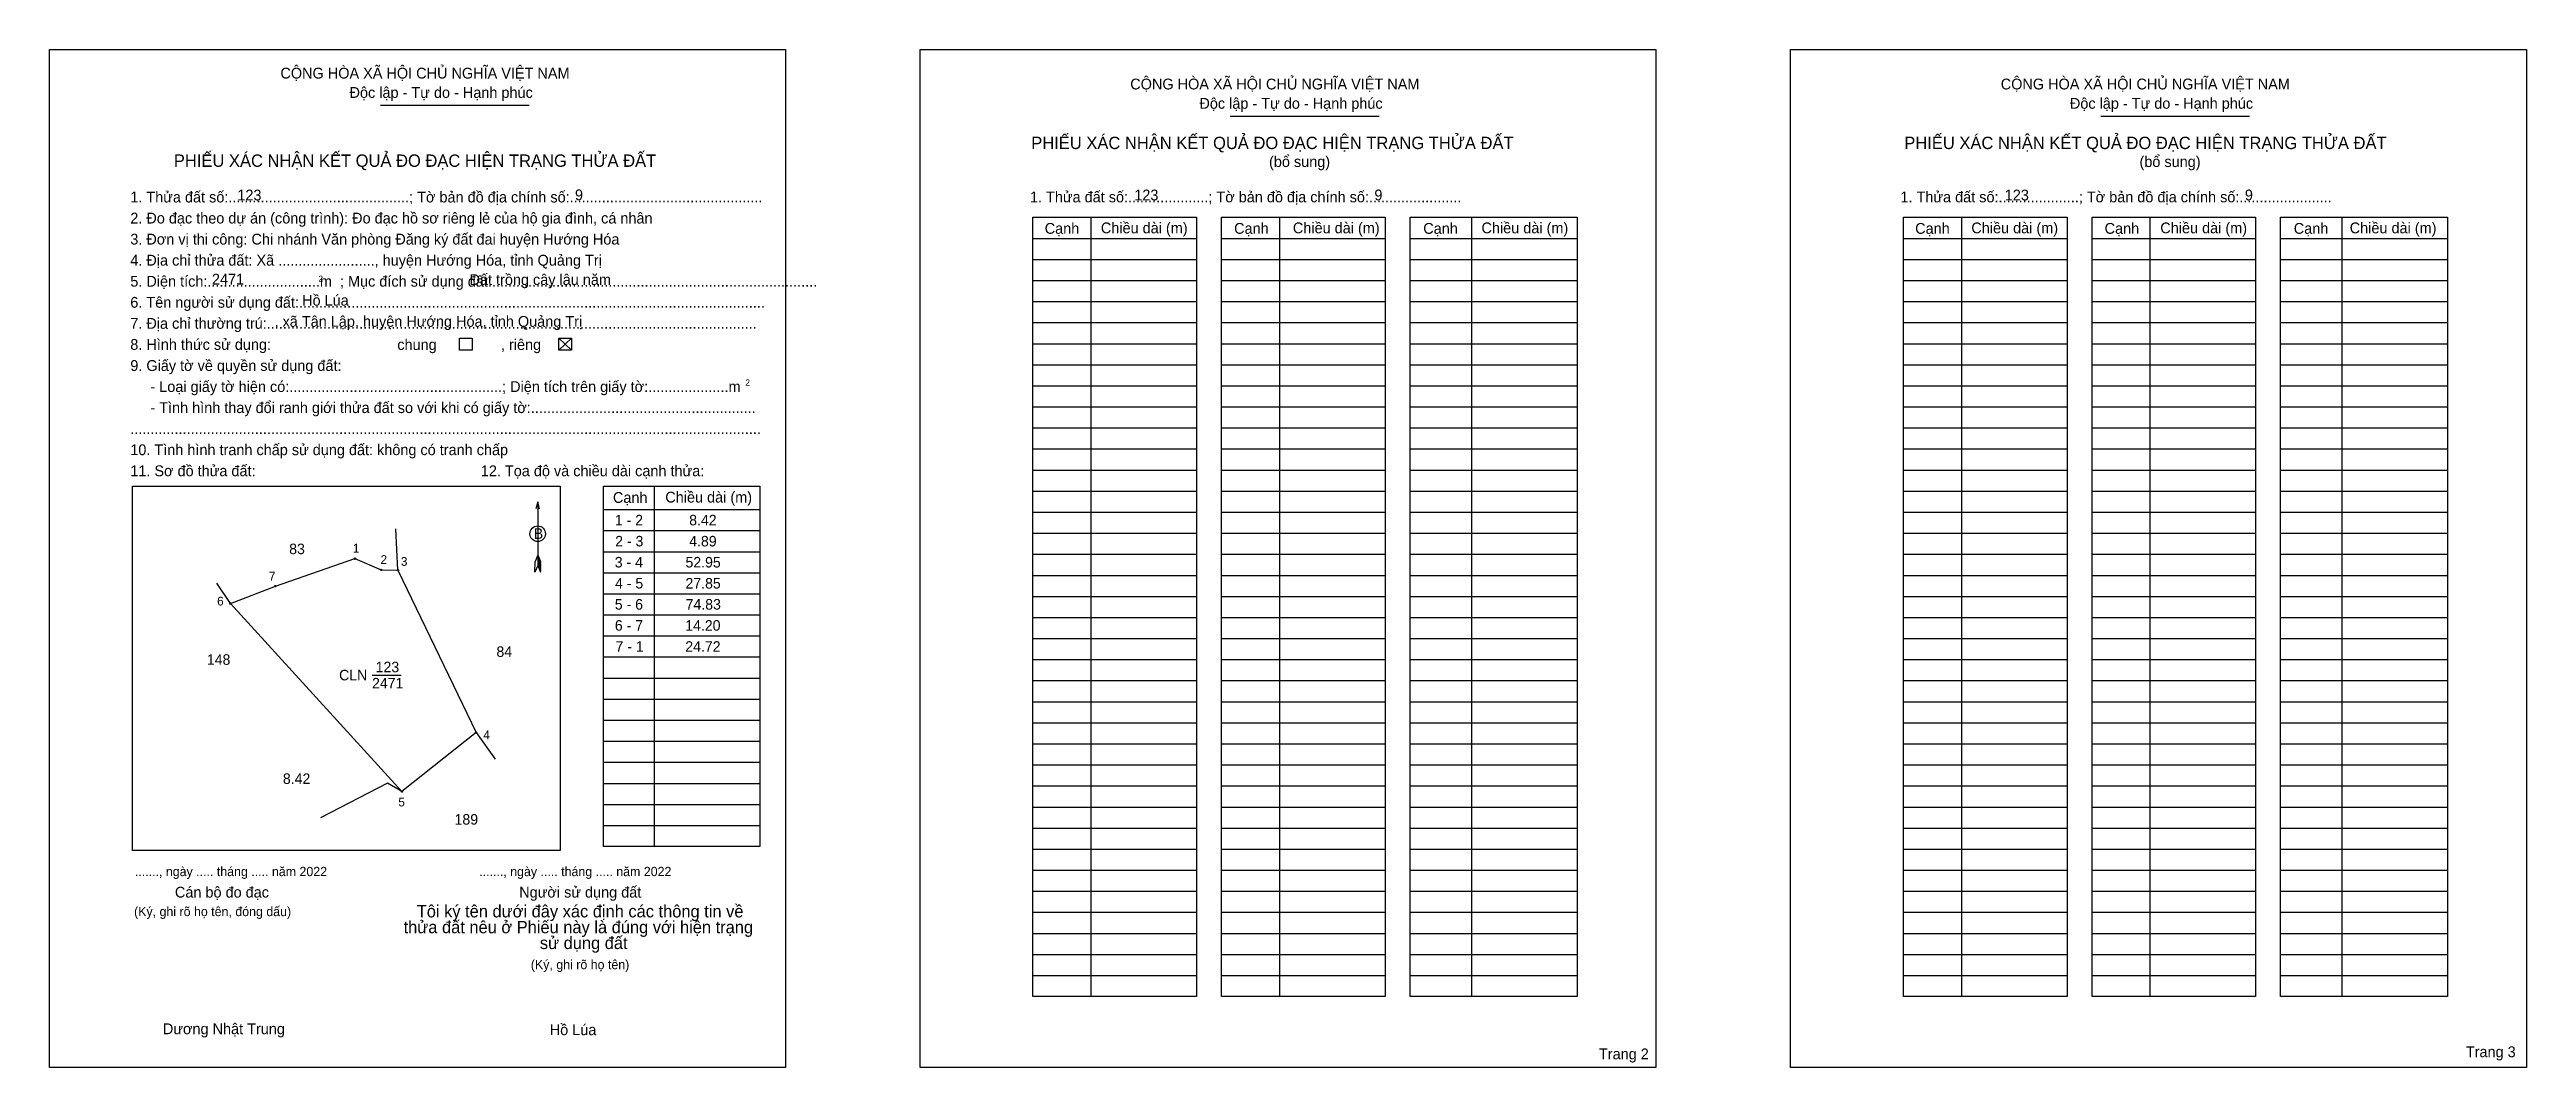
# Model space of a CAD drawing. Extents: x 545009 to 545737, y 1837642 to 1837941.
import ezdxf

# ---------------------------------------------------------------- set-up
doc = ezdxf.new("R2010")
doc.units = 0
for name, color, linetype in [('Level 1', 7, 'Continuous'), ('Level 10', 7, 'Continuous'), ('Level 11', 7, 'Continuous'), ('Level 13', 7, 'Continuous'), ('Level 2', 7, 'Continuous'), ('Level 25', 7, 'Continuous'), ('Level 48', 7, 'Continuous'), ('Level 50', 7, 'Continuous'), ('Level 52', 7, 'Continuous'), ('Level 55', 7, 'Continuous'), ('Level 6', 7, 'Continuous'), ('Level 9', 7, 'Continuous')]:
    doc.layers.add(name, color=color, linetype=linetype)

msp = doc.modelspace()

# ---------------------------------------------------------------- linework, layer by layer
at = {"layer": 'Level 1'}
for p, q in [((545008.72, 1837941.21), (545008.72, 1837941.21)), ((545264.61, 1837941.21), (545264.61, 1837941.21)), ((545106, 1837924.83), (545149.75, 1837924.83)), ((545355.81, 1837921.64), (545399.56, 1837921.64)), ((545611.7, 1837921.64), (545655.45, 1837921.64)), ((545314.85, 1837891.89), (545314.85, 1837662.82)), ((545370.27, 1837891.89), (545370.27, 1837662.82)), ((545426.73, 1837891.89), (545426.73, 1837662.82)), ((545570.74, 1837891.89), (545570.74, 1837662.82)), ((545626.17, 1837891.89), (545626.17, 1837662.82)), ((545682.62, 1837891.89), (545682.62, 1837662.82)), ((545297.82, 1837885.7), (545345.91, 1837885.7)), ((545353.25, 1837885.7), (545401.33, 1837885.7)), ((545408.68, 1837885.7), (545457.79, 1837885.7)), ((545553.71, 1837885.7), (545601.8, 1837885.7)), ((545609.14, 1837885.7), (545657.22, 1837885.7)), ((545664.57, 1837885.7), (545713.68, 1837885.7)), ((545297.82, 1837879.51), (545345.91, 1837879.51)), ((545353.25, 1837879.51), (545401.33, 1837879.51)), ((545408.68, 1837879.51), (545457.79, 1837879.51)), ((545553.71, 1837879.51), (545601.8, 1837879.51)), ((545609.14, 1837879.51), (545657.22, 1837879.51)), ((545664.57, 1837879.51), (545713.68, 1837879.51)), ((545297.82, 1837873.31), (545345.91, 1837873.31)), ((545353.25, 1837873.31), (545401.33, 1837873.31)), ((545408.68, 1837873.31), (545457.79, 1837873.31)), ((545553.71, 1837873.31), (545601.8, 1837873.31)), ((545609.14, 1837873.31), (545657.22, 1837873.31)), ((545664.57, 1837873.31), (545713.68, 1837873.31)), ((545297.82, 1837867.12), (545345.91, 1837867.12)), ((545353.25, 1837867.12), (545401.33, 1837867.12)), ((545408.68, 1837867.12), (545457.79, 1837867.12)), ((545553.71, 1837867.12), (545601.8, 1837867.12)), ((545609.14, 1837867.12), (545657.22, 1837867.12)), ((545664.57, 1837867.12), (545713.68, 1837867.12)), ((545158.43, 1837856.35), (545162.15, 1837852.88)), ((545158.43, 1837852.88), (545162.15, 1837856.35)), ((545297.82, 1837860.93), (545345.91, 1837860.93)), ((545297.82, 1837854.74), (545345.91, 1837854.74)), ((545353.25, 1837860.93), (545401.33, 1837860.93)), ((545353.25, 1837854.74), (545401.33, 1837854.74)), ((545408.68, 1837860.93), (545457.79, 1837860.93)), ((545408.68, 1837854.74), (545457.79, 1837854.74)), ((545553.71, 1837860.93), (545601.8, 1837860.93)), ((545553.71, 1837854.74), (545601.8, 1837854.74)), ((545609.14, 1837860.93), (545657.22, 1837860.93)), ((545609.14, 1837854.74), (545657.22, 1837854.74)), ((545664.57, 1837860.93), (545713.68, 1837860.93)), ((545664.57, 1837854.74), (545713.68, 1837854.74)), ((545297.82, 1837848.55), (545345.91, 1837848.55)), ((545353.25, 1837848.55), (545401.33, 1837848.55)), ((545408.68, 1837848.55), (545457.79, 1837848.55)), ((545553.71, 1837848.55), (545601.8, 1837848.55)), ((545609.14, 1837848.55), (545657.22, 1837848.55)), ((545664.57, 1837848.55), (545713.68, 1837848.55)), ((545297.82, 1837842.36), (545345.91, 1837842.36)), ((545353.25, 1837842.36), (545401.33, 1837842.36)), ((545408.68, 1837842.36), (545457.79, 1837842.36)), ((545553.71, 1837842.36), (545601.8, 1837842.36)), ((545609.14, 1837842.36), (545657.22, 1837842.36)), ((545664.57, 1837842.36), (545713.68, 1837842.36)), ((545297.82, 1837836.17), (545345.91, 1837836.17)), ((545353.25, 1837836.17), (545401.33, 1837836.17)), ((545408.68, 1837836.17), (545457.79, 1837836.17)), ((545553.71, 1837836.17), (545601.8, 1837836.17)), ((545609.14, 1837836.17), (545657.22, 1837836.17)), ((545664.57, 1837836.17), (545713.68, 1837836.17)), ((545297.82, 1837829.98), (545345.91, 1837829.98)), ((545353.25, 1837829.98), (545401.33, 1837829.98)), ((545408.68, 1837829.98), (545457.79, 1837829.98)), ((545553.71, 1837829.98), (545601.8, 1837829.98)), ((545609.14, 1837829.98), (545657.22, 1837829.98)), ((545664.57, 1837829.98), (545713.68, 1837829.98)), ((545297.82, 1837823.79), (545345.91, 1837823.79)), ((545353.25, 1837823.79), (545401.33, 1837823.79)), ((545408.68, 1837823.79), (545457.79, 1837823.79)), ((545553.71, 1837823.79), (545601.8, 1837823.79)), ((545609.14, 1837823.79), (545657.22, 1837823.79)), ((545664.57, 1837823.79), (545713.68, 1837823.79)), ((545033.09, 1837812.86), (545033.09, 1837812.86)), ((545186.43, 1837812.89), (545186.43, 1837706.92)), ((545297.82, 1837817.59), (545345.91, 1837817.59)), ((545297.82, 1837811.4), (545345.91, 1837811.4)), ((545353.25, 1837817.59), (545401.33, 1837817.59)), ((545353.25, 1837811.4), (545401.33, 1837811.4)), ((545408.68, 1837817.59), (545457.79, 1837817.59)), ((545408.68, 1837811.4), (545457.79, 1837811.4)), ((545553.71, 1837817.59), (545601.8, 1837817.59)), ((545553.71, 1837811.4), (545601.8, 1837811.4)), ((545609.14, 1837817.59), (545657.22, 1837817.59)), ((545609.14, 1837811.4), (545657.22, 1837811.4)), ((545664.57, 1837817.59), (545713.68, 1837817.59)), ((545664.57, 1837811.4), (545713.68, 1837811.4)), ((545152.22, 1837808.23), (545152.22, 1837789.5)), ((545171.57, 1837805.97), (545217.48, 1837805.97)), ((545297.82, 1837805.21), (545345.91, 1837805.21)), ((545353.25, 1837805.21), (545401.33, 1837805.21)), ((545408.68, 1837805.21), (545457.79, 1837805.21)), ((545553.71, 1837805.21), (545601.8, 1837805.21)), ((545609.14, 1837805.21), (545657.22, 1837805.21)), ((545664.57, 1837805.21), (545713.68, 1837805.21)), ((545171.57, 1837799.78), (545217.48, 1837799.78)), ((545297.82, 1837799.02), (545345.91, 1837799.02)), ((545353.25, 1837799.02), (545401.33, 1837799.02)), ((545408.68, 1837799.02), (545457.79, 1837799.02)), ((545553.71, 1837799.02), (545601.8, 1837799.02)), ((545609.14, 1837799.02), (545657.22, 1837799.02)), ((545664.57, 1837799.02), (545713.68, 1837799.02)), ((545151.39, 1837787.59), (545151.43, 1837790.69)), ((545152.22, 1837789.5), (545151.39, 1837787.59)), ((545152.22, 1837792.59), (545151.43, 1837790.69)), ((545152.22, 1837792.59), (545153.01, 1837790.69)), ((545152.22, 1837792.33), (545153.01, 1837790.41)), ((545152.22, 1837792.06), (545153.01, 1837790.14)), ((545152.22, 1837791.79), (545153.02, 1837789.86)), ((545152.22, 1837791.51), (545153.02, 1837789.58)), ((545152.22, 1837791.24), (545153.02, 1837789.3)), ((545152.22, 1837790.97), (545153.02, 1837789.02)), ((545152.22, 1837790.71), (545153.03, 1837788.75)), ((545152.22, 1837790.44), (545153.03, 1837788.47)), ((545152.22, 1837790.17), (545153.03, 1837788.19)), ((545152.22, 1837789.9), (545153.04, 1837787.92)), ((545152.22, 1837789.5), (545153.04, 1837787.59)), ((545153.04, 1837787.59), (545153.01, 1837790.69)), ((545171.57, 1837793.59), (545217.48, 1837793.59)), ((545297.82, 1837792.83), (545345.91, 1837792.83)), ((545353.25, 1837792.83), (545401.33, 1837792.83)), ((545408.68, 1837792.83), (545457.79, 1837792.83)), ((545553.71, 1837792.83), (545601.8, 1837792.83)), ((545609.14, 1837792.83), (545657.22, 1837792.83)), ((545664.57, 1837792.83), (545713.68, 1837792.83)), ((545171.57, 1837787.4), (545217.48, 1837787.4)), ((545297.82, 1837786.64), (545345.91, 1837786.64)), ((545353.25, 1837786.64), (545401.33, 1837786.64)), ((545408.68, 1837786.64), (545457.79, 1837786.64)), ((545553.71, 1837786.64), (545601.8, 1837786.64)), ((545609.14, 1837786.64), (545657.22, 1837786.64)), ((545664.57, 1837786.64), (545713.68, 1837786.64)), ((545171.57, 1837781.21), (545217.48, 1837781.21)), ((545171.57, 1837775.02), (545217.48, 1837775.02)), ((545297.82, 1837780.45), (545345.91, 1837780.45)), ((545353.25, 1837780.45), (545401.33, 1837780.45)), ((545408.68, 1837780.45), (545457.79, 1837780.45)), ((545553.71, 1837780.45), (545601.8, 1837780.45)), ((545609.14, 1837780.45), (545657.22, 1837780.45)), ((545664.57, 1837780.45), (545713.68, 1837780.45)), ((545171.57, 1837768.83), (545217.48, 1837768.83)), ((545297.82, 1837774.26), (545345.91, 1837774.26)), ((545297.82, 1837768.06), (545345.91, 1837768.06)), ((545353.25, 1837774.26), (545401.33, 1837774.26)), ((545353.25, 1837768.06), (545401.33, 1837768.06)), ((545408.68, 1837774.26), (545457.79, 1837774.26)), ((545408.68, 1837768.06), (545457.79, 1837768.06)), ((545553.71, 1837774.26), (545601.8, 1837774.26)), ((545553.71, 1837768.06), (545601.8, 1837768.06)), ((545609.14, 1837774.26), (545657.22, 1837774.26)), ((545609.14, 1837768.06), (545657.22, 1837768.06)), ((545664.57, 1837774.26), (545713.68, 1837774.26)), ((545664.57, 1837768.06), (545713.68, 1837768.06)), ((545171.57, 1837762.64), (545217.48, 1837762.64)), ((545297.82, 1837761.87), (545345.91, 1837761.87)), ((545353.25, 1837761.87), (545401.33, 1837761.87)), ((545408.68, 1837761.87), (545457.79, 1837761.87)), ((545553.71, 1837761.87), (545601.8, 1837761.87)), ((545609.14, 1837761.87), (545657.22, 1837761.87)), ((545664.57, 1837761.87), (545713.68, 1837761.87)), ((545171.57, 1837756.44), (545217.48, 1837756.44)), ((545297.82, 1837755.68), (545345.91, 1837755.68)), ((545353.25, 1837755.68), (545401.33, 1837755.68)), ((545408.68, 1837755.68), (545457.79, 1837755.68)), ((545553.71, 1837755.68), (545601.8, 1837755.68)), ((545609.14, 1837755.68), (545657.22, 1837755.68)), ((545664.57, 1837755.68), (545713.68, 1837755.68)), ((545171.57, 1837750.25), (545217.48, 1837750.25)), ((545297.82, 1837749.49), (545345.91, 1837749.49)), ((545353.25, 1837749.49), (545401.33, 1837749.49)), ((545408.68, 1837749.49), (545457.79, 1837749.49)), ((545553.71, 1837749.49), (545601.8, 1837749.49)), ((545609.14, 1837749.49), (545657.22, 1837749.49)), ((545664.57, 1837749.49), (545713.68, 1837749.49)), ((545171.57, 1837744.06), (545217.48, 1837744.06)), ((545297.82, 1837743.3), (545345.91, 1837743.3)), ((545353.25, 1837743.3), (545401.33, 1837743.3)), ((545408.68, 1837743.3), (545457.79, 1837743.3)), ((545553.71, 1837743.3), (545601.8, 1837743.3)), ((545609.14, 1837743.3), (545657.22, 1837743.3)), ((545664.57, 1837743.3), (545713.68, 1837743.3)), ((545171.57, 1837737.87), (545217.48, 1837737.87)), ((545171.57, 1837731.68), (545217.48, 1837731.68)), ((545297.82, 1837737.11), (545345.91, 1837737.11)), ((545297.82, 1837730.92), (545345.91, 1837730.92)), ((545353.25, 1837737.11), (545401.33, 1837737.11)), ((545353.25, 1837730.92), (545401.33, 1837730.92)), ((545408.68, 1837737.11), (545457.79, 1837737.11)), ((545408.68, 1837730.92), (545457.79, 1837730.92)), ((545553.71, 1837737.11), (545601.8, 1837737.11)), ((545553.71, 1837730.92), (545601.8, 1837730.92)), ((545609.14, 1837737.11), (545657.22, 1837737.11)), ((545609.14, 1837730.92), (545657.22, 1837730.92)), ((545664.57, 1837737.11), (545713.68, 1837737.11)), ((545664.57, 1837730.92), (545713.68, 1837730.92)), ((545171.57, 1837725.49), (545217.48, 1837725.49)), ((545297.82, 1837724.73), (545345.91, 1837724.73)), ((545353.25, 1837724.73), (545401.33, 1837724.73)), ((545408.68, 1837724.73), (545457.79, 1837724.73)), ((545553.71, 1837724.73), (545601.8, 1837724.73)), ((545609.14, 1837724.73), (545657.22, 1837724.73)), ((545664.57, 1837724.73), (545713.68, 1837724.73)), ((545171.57, 1837719.3), (545217.48, 1837719.3)), ((545297.82, 1837718.54), (545345.91, 1837718.54)), ((545353.25, 1837718.54), (545401.33, 1837718.54)), ((545408.68, 1837718.54), (545457.79, 1837718.54)), ((545553.71, 1837718.54), (545601.8, 1837718.54)), ((545609.14, 1837718.54), (545657.22, 1837718.54)), ((545664.57, 1837718.54), (545713.68, 1837718.54)), ((545171.57, 1837713.11), (545217.48, 1837713.11)), ((545297.82, 1837712.34), (545345.91, 1837712.34)), ((545353.25, 1837712.34), (545401.33, 1837712.34)), ((545408.68, 1837712.34), (545457.79, 1837712.34)), ((545553.71, 1837712.34), (545601.8, 1837712.34)), ((545609.14, 1837712.34), (545657.22, 1837712.34)), ((545664.57, 1837712.34), (545713.68, 1837712.34)), ((545158.84, 1837705.73), (545158.84, 1837705.73)), ((545297.82, 1837706.15), (545345.91, 1837706.15)), ((545353.25, 1837706.15), (545401.33, 1837706.15)), ((545408.68, 1837706.15), (545457.79, 1837706.15)), ((545553.71, 1837706.15), (545601.8, 1837706.15)), ((545609.14, 1837706.15), (545657.22, 1837706.15)), ((545664.57, 1837706.15), (545713.68, 1837706.15)), ((545297.82, 1837699.96), (545345.91, 1837699.96)), ((545353.25, 1837699.96), (545401.33, 1837699.96)), ((545408.68, 1837699.96), (545457.79, 1837699.96)), ((545553.71, 1837699.96), (545601.8, 1837699.96)), ((545609.14, 1837699.96), (545657.22, 1837699.96)), ((545664.57, 1837699.96), (545713.68, 1837699.96)), ((545297.82, 1837693.77), (545345.91, 1837693.77)), ((545297.82, 1837687.58), (545345.91, 1837687.58)), ((545353.25, 1837693.77), (545401.33, 1837693.77)), ((545353.25, 1837687.58), (545401.33, 1837687.58)), ((545408.68, 1837693.77), (545457.79, 1837693.77)), ((545408.68, 1837687.58), (545457.79, 1837687.58)), ((545553.71, 1837693.77), (545601.8, 1837693.77)), ((545553.71, 1837687.58), (545601.8, 1837687.58)), ((545609.14, 1837693.77), (545657.22, 1837693.77)), ((545609.14, 1837687.58), (545657.22, 1837687.58)), ((545664.57, 1837693.77), (545713.68, 1837693.77)), ((545664.57, 1837687.58), (545713.68, 1837687.58)), ((545297.82, 1837681.39), (545345.91, 1837681.39)), ((545353.25, 1837681.39), (545401.33, 1837681.39)), ((545408.68, 1837681.39), (545457.79, 1837681.39)), ((545553.71, 1837681.39), (545601.8, 1837681.39)), ((545609.14, 1837681.39), (545657.22, 1837681.39)), ((545664.57, 1837681.39), (545713.68, 1837681.39)), ((545297.82, 1837675.2), (545345.91, 1837675.2)), ((545353.25, 1837675.2), (545401.33, 1837675.2)), ((545408.68, 1837675.2), (545457.79, 1837675.2)), ((545553.71, 1837675.2), (545601.8, 1837675.2)), ((545609.14, 1837675.2), (545657.22, 1837675.2)), ((545664.57, 1837675.2), (545713.68, 1837675.2)), ((545297.82, 1837669.01), (545345.91, 1837669.01)), ((545353.25, 1837669.01), (545401.33, 1837669.01)), ((545408.68, 1837669.01), (545457.79, 1837669.01)), ((545553.71, 1837669.01), (545601.8, 1837669.01)), ((545609.14, 1837669.01), (545657.22, 1837669.01)), ((545664.57, 1837669.01), (545713.68, 1837669.01)), ((545225.08, 1837641.97), (545225.08, 1837641.97)), ((545480.96, 1837641.97), (545480.96, 1837641.97))]:
    msp.add_line(p, q, dxfattribs=at)
for points in [[(545297.82, 1837891.89), (545345.91, 1837891.89), (545345.91, 1837662.82), (545297.82, 1837662.82)], [(545353.25, 1837891.89), (545401.33, 1837891.89), (545401.33, 1837662.82), (545353.25, 1837662.82)], [(545408.68, 1837891.89), (545457.79, 1837891.89), (545457.79, 1837662.82), (545408.68, 1837662.82)], [(545553.71, 1837891.89), (545601.8, 1837891.89), (545601.8, 1837662.82), (545553.71, 1837662.82)], [(545609.14, 1837891.89), (545657.22, 1837891.89), (545657.22, 1837662.82), (545609.14, 1837662.82)], [(545664.57, 1837891.89), (545713.68, 1837891.89), (545713.68, 1837662.82), (545664.57, 1837662.82)], [(545033.09, 1837812.86), (545158.84, 1837812.86), (545158.84, 1837705.73), (545033.09, 1837705.73)], [(545171.57, 1837812.89), (545217.48, 1837812.89), (545217.48, 1837706.92), (545171.57, 1837706.92)]]:
    msp.add_lwpolyline(points, close=True, dxfattribs=at)
msp.add_lwpolyline([(545152.76, 1837806.24), (545152.22, 1837808.23), (545151.68, 1837806.24)], dxfattribs=at)
msp.add_circle((545152.22, 1837798.86), 2.29, dxfattribs=at)
at = {"layer": 'Level 10'}
msp.add_lwpolyline([(545061.88, 1837778.36), (545075.13, 1837783.48), (545098.5, 1837791.55), (545106.24, 1837788.24), (545111.13, 1837788.13), (545134.11, 1837740.43), (545112.32, 1837723.09)], close=True, dxfattribs=at)
at = {"layer": 'Level 11'}
for centre in [(545098.5, 1837791.55), (545075.13, 1837783.48), (545106.24, 1837788.24), (545111.13, 1837788.13), (545061.88, 1837778.36), (545061.88, 1837778.36), (545134.11, 1837740.43), (545112.32, 1837723.09)]:
    msp.add_circle(centre, 0.206, dxfattribs=at)
at = {"layer": 'Level 2'}
for points in [[(545008.72, 1837941.21), (545225.07, 1837941.21), (545225.07, 1837641.97), (545008.72, 1837641.97)], [(545264.61, 1837941.21), (545480.96, 1837941.21), (545480.96, 1837641.97), (545264.61, 1837641.97)], [(545520.5, 1837941.21), (545736.85, 1837941.21), (545736.85, 1837641.97), (545520.5, 1837641.97)]]:
    msp.add_lwpolyline(points, close=True, dxfattribs=at)
at = {"layer": 'Level 25'}
for p, q in [((545061.88, 1837778.36), (545075.13, 1837783.48)), ((545112.32, 1837723.09), (545061.88, 1837778.36))]:
    msp.add_line(p, q, dxfattribs=at)
at = {"layer": 'Level 50'}
for points in [[(545129.2, 1837856.35), (545132.91, 1837856.35), (545132.91, 1837852.88), (545129.2, 1837852.88)], [(545158.43, 1837856.35), (545162.15, 1837856.35), (545162.15, 1837852.88), (545158.43, 1837852.88)]]:
    msp.add_lwpolyline(points, close=True, dxfattribs=at)
at = {"layer": 'Level 9'}
for p, q in [((545111.13, 1837788.13), (545110.55, 1837800.29)), ((545061.88, 1837778.36), (545057.94, 1837784.32)), ((545103.53, 1837757.32), (545112.13, 1837757.32)), ((545134.11, 1837740.43), (545139.76, 1837732.62)), ((545108.04, 1837725.53), (545088.33, 1837715.35)), ((545112.32, 1837723.09), (545108.04, 1837725.53))]:
    msp.add_line(p, q, dxfattribs=at)

# ---------------------------------------------------------------- texts
at = {"layer": 'Level 1'}
for s, height, p in [('CỘNG HÒA XÃ HỘI CHỦ NGHĨA VIỆT NAM', 3.1779, (545076.59, 1837932.68)), ('Độc lập - Tự do - Hạnh phúc', 3.1779, (545096.91, 1837927)), ('CỘNG HÒA XÃ HỘI CHỦ NGHĨA VIỆT NAM', 3.1779, (545326.41, 1837929.48)), ('CỘNG HÒA XÃ HỘI CHỦ NGHĨA VIỆT NAM', 3.1779, (545582.3, 1837929.48)), ('Độc lập - Tự do - Hạnh phúc', 3.1779, (545346.74, 1837923.8)), ('Độc lập - Tự do - Hạnh phúc', 3.1779, (545602.63, 1837923.8)), ('PHIẾU XÁC NHẬN KẾT QUẢ ĐO ĐẠC HIỆN TRẠNG THỬA ĐẤT', 3.6323, (545297.31, 1837911.95)), ('PHIẾU XÁC NHẬN KẾT QUẢ ĐO ĐẠC HIỆN TRẠNG THỬA ĐẤT', 3.6323, (545553.95, 1837911.95)), ('PHIẾU XÁC NHẬN KẾT QUẢ ĐO ĐẠC HIỆN TRẠNG THỬA ĐẤT', 3.6323, (545045.27, 1837906.73)), ('(bổ sung)', 3.178, (545367.21, 1837906.67)), ('(bổ sung)', 3.178, (545623.1, 1837906.67)), ('1. Thửa đất số:.............................................; Tờ bản đồ địa chính số:................................................', 3.17794, (545032.46, 1837896.26)), ('1. Thửa đất số:....................; Tờ bản đồ địa chính số:.......................', 3.1779, (545296.93, 1837896.29)), ('1. Thửa đất số:....................; Tờ bản đồ địa chính số:.......................', 3.1779, (545552.82, 1837896.29)), ('2. Đo đạc theo dự án (công trình): Đo đạc hồ sơ riêng lẻ của hộ gia đình, cá nhân', 3.1779, (545032.46, 1837890.07)), ('3. Đơn vị thi công: Chi nhánh Văn phòng Đăng ký đất đai huyện Hướng Hóa', 3.1779, (545032.46, 1837883.88)), ('Cạnh', 3.178, (545301.26, 1837887.04)), ('Chiều dài (m)', 3.1779, (545317.77, 1837887.19)), ('Cạnh', 3.178, (545356.95, 1837887.04)), ('Chiều dài (m)', 3.1779, (545374.22, 1837887.19)), ('Cạnh', 3.178, (545412.55, 1837887.04)), ('Chiều dài (m)', 3.1779, (545429.66, 1837887.19)), ('Cạnh', 3.178, (545557.15, 1837887.04)), ('Chiều dài (m)', 3.1779, (545573.66, 1837887.19)), ('Cạnh', 3.178, (545612.84, 1837887.04)), ('Chiều dài (m)', 3.1779, (545629.21, 1837887.19)), ('Cạnh', 3.178, (545668.44, 1837887.04)), ('Chiều dài (m)', 3.1779, (545684.89, 1837887.19)), ('4. Địa chỉ thửa đất: Xã ........................, huyện Hướng Hóa, tỉnh Quảng Trị', 3.1779, (545032.46, 1837877.69)), ('5. Diện tích:............................m  ; Mục đích sử dụng đất:.................................................................................', 3.17794, (545032.46, 1837871.5)), ('2', 1.82, (545087.77, 1837872.94)), ('6. Tên người sử dụng đất:....................................................................................................................', 3.17794, (545032.46, 1837865.31)), ('7. Địa chỉ thường trú:..........................................................................................................................', 3.17794, (545032.46, 1837859.12)), ('chung                , riêng', 3.1779, (545110.95, 1837852.89)), ('9. Giấy tờ về quyền sử dụng đất:', 3.1779, (545032.46, 1837846.73)), ('     - Loại giấy tờ hiện có:.....................................................; Diện tích trên giấy tờ:....................m', 3.17794, (545032.46, 1837840.54)), ('2', 1.82, (545213.28, 1837842.4)), ('     - Tình hình thay đổi ranh giới thửa đất so với khi có giấy tờ:........................................................', 3.17794, (545032.46, 1837834.35)), ('10. Tình hình tranh chấp sử dụng đất: không có tranh chấp', 3.1779, (545032.46, 1837821.97)), ('.............................................................................................................................................................', 3.17794, (545032.46, 1837828.16)), ('11. Sơ đồ thửa đất:', 3.1779, (545032.46, 1837815.78)), ('12. Tọa độ và chiều dài cạnh thửa:', 3.1779, (545135.5, 1837815.78)), ('Cạnh', 3.178, (545174.35, 1837807.94)), ('Chiều dài (m)', 3.1779, (545189.73, 1837808.04)), ('B', 3.1, (545151.08, 1837797.36)), ('......., ngày ..... tháng ..... năm 2022', 2.7241, (545033.81, 1837698.22)), ('Cán bộ đo đạc', 3.1779, (545045.58, 1837691.92)), ('......., ngày ..... tháng ..... năm 2022', 2.7241, (545135.03, 1837698.22)), ('Người sử dụng đất', 3.1779, (545146.79, 1837691.92)), ('(Ký, ghi rõ họ tên, đóng dấu)', 2.7241, (545033.57, 1837686.46)), ('Tôi ký tên dưới đây xác định các thông tin về', 3.6113, (545116.66, 1837686.09)), ('thửa đất nêu ở Phiếu này là đúng với hiện trạng', 3.6113, (545112.8, 1837681.43)), ('sử dụng đất', 3.6113, (545152.86, 1837676.78)), ('(Ký, ghi rõ họ tên)', 2.7241, (545150.2, 1837670.86)), ('Dương Nhật Trung', 3.1779, (545042.04, 1837651.75)), ('Trang 2', 3.178, (545464.2, 1837644.37)), ('Trang 3', 3.178, (545719.03, 1837644.99))]:
    msp.add_text(s, height=height, dxfattribs=at).set_placement(p)
at = {"layer": 'Level 13'}
for s, p in [('123', (545104.59, 1837758.15)), ('CLN', (545093.84, 1837755.77)), ('2471', (545103.53, 1837753.4))]:
    msp.add_text(s, height=3.096, dxfattribs=at).set_placement(p)
at = {"layer": 'Level 48'}
msp.add_text('8. Hình thức sử dụng:', height=3.178, dxfattribs=at).set_placement((545032.46, 1837852.93))
at = {"layer": 'Level 52'}
for s, p in [('1 - 2', (545174.9, 1837801.33)), ('8.42', (545196.76, 1837801.33)), ('2 - 3', (545175, 1837795.14)), ('4.89', (545196.76, 1837795.14)), ('83', (545079.17, 1837792.87)), ('3 - 4', (545174.88, 1837788.95)), ('52.95', (545195.67, 1837788.95)), ('4 - 5', (545174.96, 1837782.76)), ('27.85', (545195.67, 1837782.76)), ('5 - 6', (545174.89, 1837776.57)), ('74.83', (545195.71, 1837776.57)), ('6 - 7', (545174.91, 1837770.37)), ('7 - 1', (545175.09, 1837764.18)), ('24.72', (545195.61, 1837764.18)), ('14.20', (545195.6, 1837770.37)), ('148', (545054.98, 1837760.34)), ('84', (545140.1, 1837762.68)), ('8.42', (545077.32, 1837725.32)), ('189', (545127.79, 1837713.35))]:
    msp.add_text(s, height=3.096, dxfattribs=at).set_placement(p)
at = {"layer": 'Level 55'}
for s, p in [('1', (545098.47, 1837791.55)), ('7', (545075.1, 1837783.48)), ('2', (545106.21, 1837788.24)), ('3', (545111.1, 1837788.13)), ('6', (545061.84, 1837778.36)), ('4', (545134.07, 1837740.43)), ('5', (545112.29, 1837723.09))]:
    msp.add_text(s, height=0.103, dxfattribs=at).set_placement(p)
at = {"layer": 'Level 6'}
for s, height, p in [('123', 3.178, (545063.93, 1837896.85)), ('9', 3.18, (545163.18, 1837896.9)), ('123', 3.178, (545327.59, 1837896.85)), ('9', 3.18, (545398.18, 1837896.87)), ('123', 3.178, (545583.49, 1837896.85)), ('9', 3.18, (545654.07, 1837896.87)), ('2471', 3.178, (545056.46, 1837872.12)), ('Hồ Lúa', 3.178, (545082.97, 1837865.91)), ('Đất trồng cây lâu năm', 3.1781, (545132.18, 1837871.99)), (', xã Tân Lập, huyện Hướng Hóa, tỉnh Quảng Trị', 3.1781, (545074.86, 1837859.7)), ('Hồ Lúa', 3.178, (545155.76, 1837651.47))]:
    msp.add_text(s, height=height, dxfattribs=at).set_placement(p)
at = {"layer": 'Level 9'}
for s, p in [('1', (545097.89, 1837793.35)), ('2', (545106.02, 1837789.98)), ('3', (545112.01, 1837789.44)), ('7', (545073.2, 1837785.1)), ('6', (545057.99, 1837777.78)), ('4', (545136.24, 1837738.45)), ('5', (545111.25, 1837718.71))]:
    msp.add_text(s, height=2.58, dxfattribs=at).set_placement(p)

doc.saveas('drawing.dxf')
